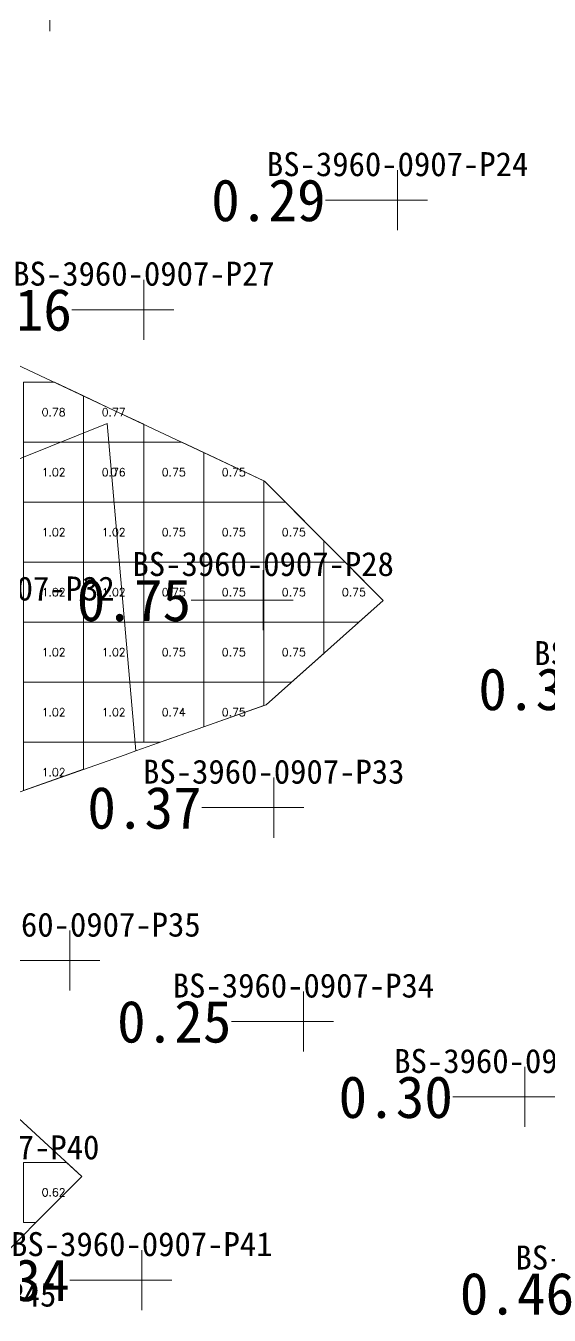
# Model space of a CAD drawing. Header units: inches. Extents: x 469941 to 470089, y 4349675 to 4349818.
# Drawn here: x 470020.85 to 470029.56, y 4349695.15 to 4349716.64 of the extents above; entities that cross this region are included whole.
import ezdxf
from ezdxf.enums import TextEntityAlignment as Align

# ---------------------------------------------------------------- set-up
doc = ezdxf.new("R2010")
doc.units = ezdxf.units.IN
doc.header["$MEASUREMENT"] = 0
for name, color, linetype, lineweight in [('0.500-1.000', 7, 'Continuous', 0), ('1.000-1.500', 7, 'Continuous', 0), ('孔口文字', 7, 'Continuous', 0), ('点', 7, 'Continuous', 0), ('爆区方格网', 7, 'Continuous', 0), ('线条', 7, 'Continuous', 0), ('钻孔', 7, 'Continuous', 0)]:
    doc.layers.add(name, color=color, linetype=linetype, lineweight=lineweight)
doc.styles.add('3dmine_textStyle_1', font='txt.shx', dxfattribs={"height": 1, "bigfont": 'gbcbig.shx'})
doc.styles.add('3dmine_textStyle_3', font='宋体.ttf', dxfattribs={"height": 1})

msp = doc.modelspace()

# ---------------------------------------------------------------- hatches: boundary and pattern name
at = {"layer": '钻孔', "linetype": 'Continuous', "lineweight": 0, "true_color": 0x808080, "extrusion": (0, 1, 0)}
for points in [[(-470028.038, 3950.469), (-470027.038, 3950.469), (-470027.038, 3960.469), (-470028.038, 3960.469)], [(-470023.813, 3949.746), (-470022.813, 3949.746), (-470022.813, 3960.746), (-470023.813, 3960.746)], [(-470025.975, 3949.554), (-470024.975, 3949.554), (-470024.975, 3960.554), (-470025.975, 3960.554)], [(-470022.581, 3949.641), (-470021.581, 3949.641), (-470021.581, 3960.641), (-470022.581, 3960.641)], [(-470026.47, 3950.423), (-470025.47, 3950.423), (-470025.47, 3960.423), (-470026.47, 3960.423)], [(-470030.159, 3949.83), (-470029.159, 3949.83), (-470029.159, 3960.83), (-470030.159, 3960.83)], [(-470023.777, 3950.221), (-470022.777, 3950.221), (-470022.777, 3960.221), (-470023.777, 3960.221)]]:
    msp.add_hatch(color=8, dxfattribs=at).paths.add_polyline_path(points, flags=0)
at = {"layer": '钻孔', "linetype": 'Continuous', "lineweight": 0, "true_color": 0x00ffff, "extrusion": (0, 1, 0)}
for points in [[(-470025.799, 3949.655), (-470024.799, 3949.655), (-470024.799, 3960.655), (-470025.799, 3960.655)], [(-470020.894, 3949.605), (-470019.894, 3949.605), (-470019.894, 3960.605), (-470020.894, 3960.605)]]:
    msp.add_hatch(color=4, dxfattribs=at).paths.add_polyline_path(points, flags=0)
at = {"layer": '钻孔', "linetype": 'Continuous', "lineweight": 0, "true_color": 0x0000ff, "extrusion": (0, 1, 0)}
msp.add_hatch(color=5, dxfattribs=at).paths.add_polyline_path([(-470021.149, 3949.801), (-470020.149, 3949.801), (-470020.149, 3960.801), (-470021.149, 3960.801)], flags=0)

# ---------------------------------------------------------------- linework, layer by layer
at = {"layer": '0.500-1.000', "color": 4, "linetype": 'Continuous', "lineweight": 0, "true_color": 0x00ffff}
for points in [[(470020.502, 4349711.088), (470022.33, 4349710.226), (470024.82, 4349709.053), (470026.796, 4349707.065), (470024.85, 4349705.326), (470022.677, 4349704.558), (470022.198, 4349710.012), (470016.54, 4349707.737)], [(470019.252, 4349699.785), (470021.777, 4349697.467), (470020.012, 4349695.701)]]:
    msp.add_lwpolyline(points, dxfattribs=at)
at = {"layer": '1.000-1.500', "color": 4, "linetype": 'Continuous', "lineweight": 0, "true_color": 0x00ffff}
msp.add_lwpolyline([(470022.677, 4349704.558), (470022.499, 4349704.495), (470020.149, 4349703.664), (470019.228, 4349702.881), (470018.18, 4349703.454), (470016.54, 4349707.737), (470022.198, 4349710.012), (470022.677, 4349704.558)], dxfattribs=at)
at = {"layer": '点', "color": 138, "linetype": 'Continuous', "lineweight": 0, "true_color": 0x004c4c}
for points, elevation in [([(470021.246, 4349716.553), (470021.246, 4349717.553)], 3960.741), ([(470027.038, 4349713.235), (470027.038, 4349714.235)], 3960.469), ([(470027.538, 4349713.735), (470026.538, 4349713.735)], 3960.469), ([(470022.813, 4349711.41), (470022.813, 4349712.41)], 3960.746), ([(470023.313, 4349711.91), (470022.313, 4349711.91)], 3960.746), ([(470024.799, 4349706.572), (470024.799, 4349707.572)], 3960.655), ([(470025.299, 4349707.072), (470024.299, 4349707.072)], 3960.655), ([(470024.975, 4349703.112), (470024.975, 4349704.112)], 3960.554), ([(470025.475, 4349703.612), (470024.475, 4349703.612)], 3960.554), ([(470021.581, 4349700.563), (470021.581, 4349701.563)], 3960.641), ([(470022.081, 4349701.063), (470021.081, 4349701.063)], 3960.641), ([(470025.47, 4349699.548), (470025.47, 4349700.548)], 3960.423), ([(470025.97, 4349700.048), (470024.97, 4349700.048)], 3960.423), ([(470029.159, 4349698.291), (470029.159, 4349699.291)], 3960.83), ([(470029.659, 4349698.791), (470028.659, 4349698.791)], 3960.83), ([(470022.777, 4349695.239), (470022.777, 4349696.239)], 3960.221), ([(470023.277, 4349695.739), (470022.277, 4349695.739)], 3960.221)]:
    msp.add_lwpolyline(points, dxfattribs=dict(at, elevation=elevation))
at = {"layer": '爆区方格网', "color": 4, "linetype": 'Continuous', "lineweight": 0, "true_color": 0x00ffff}
for points, elevation in [([(470021.809, 4349710.472), (470021.809, 4349709.702), (470020.809, 4349709.702), (470020.809, 4349710.702), (470021.321, 4349710.702), (470021.809, 4349710.472)], 3960.909), ([(470022.33, 4349710.226), (470022.809, 4349710.001), (470022.809, 4349709.702), (470021.809, 4349709.702), (470021.809, 4349710.472), (470022.33, 4349710.226)], 3960.909), ([(470021.809, 4349708.702), (470020.809, 4349708.702), (470020.809, 4349709.702), (470021.809, 4349709.702), (470021.809, 4349708.702)], 3960.801), ([(470022.809, 4349708.702), (470021.809, 4349708.702), (470021.809, 4349709.702), (470022.809, 4349709.702), (470022.809, 4349708.702)], 3960.909), ([(470023.809, 4349709.529), (470023.809, 4349708.702), (470022.809, 4349708.702), (470022.809, 4349709.702), (470023.442, 4349709.702), (470023.809, 4349709.529)], 3960.909), ([(470024.809, 4349709.058), (470024.809, 4349708.702), (470023.809, 4349708.702), (470023.809, 4349709.529), (470024.809, 4349709.058)], 3960.909), ([(470021.809, 4349707.702), (470020.809, 4349707.702), (470020.809, 4349708.702), (470021.809, 4349708.702), (470021.809, 4349707.702)], 3960.801), ([(470022.809, 4349707.702), (470021.809, 4349707.702), (470021.809, 4349708.702), (470022.809, 4349708.702), (470022.809, 4349707.702)], 3960.801), ([(470023.809, 4349707.702), (470022.809, 4349707.702), (470022.809, 4349708.702), (470023.809, 4349708.702), (470023.809, 4349707.702)], 3960.909), ([(470024.809, 4349707.702), (470023.809, 4349707.702), (470023.809, 4349708.702), (470024.809, 4349708.702), (470024.809, 4349707.702)], 3960.909), ([(470025.809, 4349708.058), (470025.809, 4349707.702), (470024.809, 4349707.702), (470024.809, 4349708.702), (470025.169, 4349708.702), (470025.809, 4349708.058)], 3960.909), ([(470021.809, 4349706.702), (470020.809, 4349706.702), (470020.809, 4349707.702), (470021.809, 4349707.702), (470021.809, 4349706.702)], 3960.801), ([(470022.809, 4349706.702), (470021.809, 4349706.702), (470021.809, 4349707.702), (470022.809, 4349707.702), (470022.809, 4349706.702)], 3960.801), ([(470023.809, 4349706.702), (470022.809, 4349706.702), (470022.809, 4349707.702), (470023.809, 4349707.702), (470023.809, 4349706.702)], 3960.909), ([(470024.809, 4349706.702), (470023.809, 4349706.702), (470023.809, 4349707.702), (470024.809, 4349707.702), (470024.809, 4349706.702)], 3960.909), ([(470025.809, 4349706.702), (470024.809, 4349706.702), (470024.809, 4349707.702), (470025.809, 4349707.702), (470025.809, 4349706.702)], 3960.909), ([(470026.796, 4349707.065), (470026.39, 4349706.702), (470025.809, 4349706.702), (470025.809, 4349707.702), (470026.163, 4349707.702), (470026.796, 4349707.065)], 3960.909), ([(470021.809, 4349705.702), (470020.809, 4349705.702), (470020.809, 4349706.702), (470021.809, 4349706.702), (470021.809, 4349705.702)], 3960.801), ([(470022.809, 4349705.702), (470021.809, 4349705.702), (470021.809, 4349706.702), (470022.809, 4349706.702), (470022.809, 4349705.702)], 3960.801), ([(470023.809, 4349705.702), (470022.809, 4349705.702), (470022.809, 4349706.702), (470023.809, 4349706.702), (470023.809, 4349705.702)], 3960.909), ([(470024.809, 4349705.702), (470023.809, 4349705.702), (470023.809, 4349706.702), (470024.809, 4349706.702), (470024.809, 4349705.702)], 3960.909), ([(470025.809, 4349706.183), (470025.271, 4349705.702), (470024.809, 4349705.702), (470024.809, 4349706.702), (470025.809, 4349706.702), (470025.809, 4349706.183)], 3960.909), ([(470021.809, 4349704.702), (470020.809, 4349704.702), (470020.809, 4349705.702), (470021.809, 4349705.702), (470021.809, 4349704.702)], 3960.801), ([(470022.809, 4349704.702), (470021.809, 4349704.702), (470021.809, 4349705.702), (470022.809, 4349705.702), (470022.809, 4349704.702)], 3960.801), ([(470023.809, 4349704.958), (470023.085, 4349704.702), (470022.809, 4349704.702), (470022.809, 4349705.702), (470023.809, 4349705.702), (470023.809, 4349704.958)], 3960.909), ([(470024.809, 4349705.312), (470023.809, 4349704.958), (470023.809, 4349705.702), (470024.809, 4349705.702), (470024.809, 4349705.312)], 3960.909), ([(470021.809, 4349704.251), (470020.809, 4349703.897), (470020.809, 4349704.702), (470021.809, 4349704.702), (470021.809, 4349704.251)], 3960.801), ([(470021.777, 4349697.467), (470021.012, 4349696.702), (470020.809, 4349696.702), (470020.809, 4349697.702), (470021.521, 4349697.702), (470021.777, 4349697.467)], 3960.909)]:
    msp.add_lwpolyline(points, dxfattribs=dict(at, elevation=elevation))
at = {"layer": '线条', "color": 138, "linetype": 'Continuous', "lineweight": 0, "true_color": 0x004c4c}
for points, elevation in [([(470027.038, 4349713.735), (470027.038, 4349713.735), (470027.038, 4349713.735)], 3960.469), ([(470022.813, 4349711.91), (470022.813, 4349711.91), (470022.813, 4349711.91)], 3960.746), ([(470024.799, 4349707.072), (470024.799, 4349707.072), (470024.799, 4349707.072)], 3960.655), ([(470024.975, 4349703.612), (470024.975, 4349703.612), (470024.975, 4349703.612)], 3960.554), ([(470021.581, 4349701.063), (470021.581, 4349701.063), (470021.581, 4349701.063)], 3960.641), ([(470025.47, 4349700.048), (470025.47, 4349700.048), (470025.47, 4349700.048)], 3960.423), ([(470029.159, 4349698.791), (470029.159, 4349698.791), (470029.159, 4349698.791)], 3960.83), ([(470022.777, 4349695.739), (470022.777, 4349695.739), (470022.777, 4349695.739)], 3960.221)]:
    msp.add_lwpolyline(points, dxfattribs=dict(at, elevation=elevation))
at = {"layer": '钻孔', "color": 8, "linetype": 'Continuous', "lineweight": 0, "true_color": 0x808080}
for points, elevation in [([(470027.038, 4349713.735), (470025.838, 4349713.735)], 3960.469), ([(470027.038, 4349713.735), (470025.838, 4349713.735)], 3950.469), ([(470022.813, 4349711.91), (470021.613, 4349711.91)], 3960.746), ([(470022.813, 4349711.91), (470021.613, 4349711.91)], 3949.746), ([(470024.975, 4349703.612), (470023.775, 4349703.612)], 3960.554), ([(470024.975, 4349703.612), (470023.775, 4349703.612)], 3949.554), ([(470021.581, 4349701.063), (470020.381, 4349701.063)], 3960.641), ([(470021.581, 4349701.063), (470020.381, 4349701.063)], 3949.641), ([(470025.47, 4349700.048), (470024.27, 4349700.048)], 3960.423), ([(470025.47, 4349700.048), (470024.27, 4349700.048)], 3950.423), ([(470029.159, 4349698.791), (470027.959, 4349698.791)], 3960.83), ([(470029.159, 4349698.791), (470027.959, 4349698.791)], 3949.83), ([(470022.777, 4349695.739), (470021.577, 4349695.739)], 3960.221), ([(470022.777, 4349695.739), (470021.577, 4349695.739)], 3950.221)]:
    msp.add_lwpolyline(points, dxfattribs=dict(at, elevation=elevation))
at = {"layer": '钻孔', "color": 4, "linetype": 'Continuous', "lineweight": 0, "true_color": 0x00ffff}
for elevation in [3960.655, 3949.655]:
    msp.add_lwpolyline([(470024.799, 4349707.072), (470023.599, 4349707.072)], dxfattribs=dict(at, elevation=elevation))

# ---------------------------------------------------------------- texts
at = {"color": 4, "linetype": 'Continuous', "lineweight": 0, "true_color": 0x00ffff, "style": '3dmine_textStyle_1'}
for s, height, p in [('0.78', 0.1333, (470021.309, 4349710.202, 3960.909)), ('0.77', 0.1333, (470022.309, 4349710.202, 3960.909)), ('1.02', 0.1333, (470021.309, 4349709.202, 3960.801)), ('0.76', 0.1333, (470022.309, 4349709.202, 3960.909)), ('0', 0.133, (470022.309, 4349709.202, 492.003)), ('0.75', 0.1333, (470023.309, 4349709.202, 3960.909)), ('0.75', 0.1333, (470024.309, 4349709.202, 3960.909)), ('1.02', 0.1333, (470021.309, 4349708.202, 3960.801)), ('1.02', 0.1333, (470022.309, 4349708.202, 3960.801)), ('0.75', 0.1333, (470023.309, 4349708.202, 3960.909)), ('0.75', 0.1333, (470024.309, 4349708.202, 3960.909)), ('0.75', 0.1333, (470025.309, 4349708.202, 3960.909)), ('1.02', 0.1333, (470021.309, 4349707.202, 3960.801)), ('1.02', 0.1333, (470022.309, 4349707.202, 3960.801)), ('0.75', 0.1333, (470023.309, 4349707.202, 3960.909)), ('0.75', 0.1333, (470024.309, 4349707.202, 3960.909)), ('0.75', 0.1333, (470025.309, 4349707.202, 3960.909)), ('0.75', 0.1333, (470026.309, 4349707.202, 3960.909)), ('1.02', 0.1333, (470021.309, 4349706.202, 3960.801)), ('1.02', 0.1333, (470022.309, 4349706.202, 3960.801)), ('0.75', 0.1333, (470023.309, 4349706.202, 3960.909)), ('0.75', 0.1333, (470024.309, 4349706.202, 3960.909)), ('0.75', 0.1333, (470025.309, 4349706.202, 3960.909)), ('1.02', 0.1333, (470021.309, 4349705.202, 3960.801)), ('1.02', 0.1333, (470022.309, 4349705.202, 3960.801)), ('0.74', 0.1333, (470023.309, 4349705.202, 3960.909)), ('0.75', 0.1333, (470024.309, 4349705.202, 3960.909)), ('1.02', 0.1333, (470021.309, 4349704.202, 3960.801)), ('0.62', 0.1333, (470021.309, 4349697.202, 3960.909))]:
    msp.add_text(s, height=height, dxfattribs=at).set_placement(p, align=Align.MIDDLE_CENTER)
at = {"layer": '孔口文字', "color": 138, "linetype": 'Continuous', "lineweight": 0, "true_color": 0x004c4c, "style": '3dmine_textStyle_3'}
for s, p in [('BS-3960-0907-P24', (470027.038, 4349714.135, 3960.469)), ('BS-3960-0907-P27', (470022.813, 4349712.31, 3960.746)), ('BS-3960-0907-P28', (470024.799, 4349707.472, 3960.655)), ('BS-3960-0907-P32', (470020.149, 4349707.064, 3960.801)), ('BS-3960-0903-P26', (470031.487, 4349705.987, 3960.736)), ('BS-3960-0907-P33', (470024.975, 4349704.012, 3960.554)), ('BS-3960-0907-P35', (470021.581, 4349701.463, 3960.641)), ('BS-3960-0907-P34', (470025.47, 4349700.448, 3960.423)), ('BS-3960-0903-P28', (470029.159, 4349699.191, 3960.83)), ('BS-3960-0907-P40', (470019.894, 4349697.752, 3960.605)), ('BS-3960-0907-P41', (470022.777, 4349696.139, 3960.221)), ('BS-3960-0903-P29', (470031.178, 4349695.916, 3960.745)), ('BS-3960-0907-P45', (470019.177, 4349695.298, 3960.678))]:
    msp.add_text(s, height=0.4, dxfattribs=at).set_placement(p, align=Align.CENTER)
at = {"layer": '钻孔', "color": 8, "linetype": 'Continuous', "lineweight": 0, "true_color": 0x808080, "style": '3dmine_textStyle_3'}
for s, p in [('0.29', (470025.838, 4349713.735, 3960.469)), ('0.16', (470021.613, 4349711.91, 3960.746)), ('0.34', (470030.287, 4349705.587, 3960.736)), ('0.37', (470023.775, 4349703.612, 3960.554)), ('0.25', (470024.27, 4349700.048, 3960.423)), ('0.30', (470027.959, 4349698.791, 3960.83)), ('0.34', (470021.577, 4349695.739, 3960.221)), ('0.46', (470029.978, 4349695.516, 3960.745))]:
    msp.add_text(s, height=0.7, dxfattribs=at).set_placement(p, align=Align.MIDDLE_RIGHT)
at = {"layer": '钻孔', "color": 4, "linetype": 'Continuous', "lineweight": 0, "true_color": 0x00ffff, "style": '3dmine_textStyle_3'}
msp.add_text('0.75', height=0.7, dxfattribs=at).set_placement((470023.599, 4349707.072, 3960.655), align=Align.MIDDLE_RIGHT)

doc.saveas('drawing.dxf')
